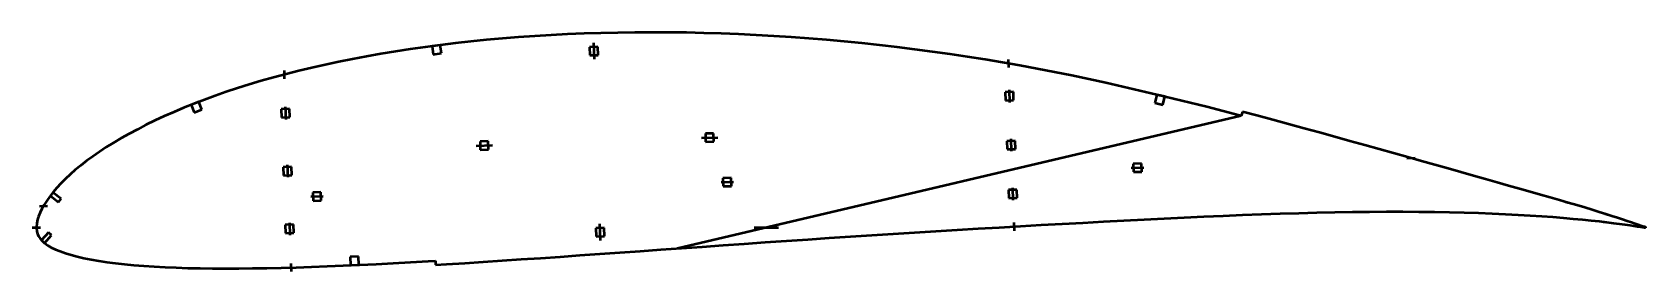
# Model space of a CAD drawing. Header units: metres. Extents: x -273 to 507, y -21 to 94.
import ezdxf

# ---------------------------------------------------------------- set-up
doc = ezdxf.new("R2010")
doc.units = ezdxf.units.M
for name, color, linetype, lineweight in [('FoilLayer', 1, 'Continuous', 50), ('StringerLayer', 1, 'Continuous', 50), ('SubLayer', 1, 'Continuous', 50)]:
    doc.layers.add(name, color=color, linetype=linetype, lineweight=lineweight)

msp = doc.modelspace()

# ---------------------------------------------------------------- linework, layer by layer
at = {"layer": 'FoilLayer'}
for p, q in [((1.93, 93.77), (-6.17, 93.52)), ((10.08, 93.95), (1.93, 93.77)), ((18.3, 94.07), (10.08, 93.95)), ((26.57, 94.12), (18.3, 94.07)), ((34.87, 94.09), (26.57, 94.12)), ((43.21, 93.98), (34.87, 94.09)), ((51.59, 93.8), (43.21, 93.98)), ((60.01, 93.54), (51.59, 93.8)), ((-90.37, 85.96), (-97.48, 84.88)), ((-83.14, 86.99), (-90.37, 85.96)), ((-75.82, 87.95), (-83.14, 86.99)), ((-68.41, 88.86), (-75.82, 87.95)), ((-60.91, 89.7), (-68.41, 88.86)), ((-53.33, 90.45), (-60.91, 89.7)), ((-45.67, 91.13), (-53.33, 90.45)), ((-37.91, 91.74), (-45.67, 91.13)), ((-30.07, 92.29), (-37.91, 91.74)), ((-22.16, 92.78), (-30.07, 92.29)), ((-14.19, 93.19), (-22.16, 92.78)), ((-6.17, 93.52), (-14.19, 93.19)), ((68.46, 93.21), (60.01, 93.54)), ((76.94, 92.81), (68.46, 93.21)), ((85.43, 92.34), (76.94, 92.81)), ((93.94, 91.79), (85.43, 92.34)), ((102.47, 91.16), (93.94, 91.79)), ((111.02, 90.46), (102.47, 91.16)), ((119.56, 89.69), (111.02, 90.46)), ((128.11, 88.86), (119.56, 89.69)), ((136.65, 87.96), (128.11, 88.86)), ((145.18, 86.97), (136.65, 87.96)), ((153.71, 85.91), (145.18, 86.97)), ((162.22, 84.78), (153.71, 85.91)), ((-131.41, 78.48), (-137.84, 77.04)), ((-124.85, 79.88), (-131.41, 78.48)), ((-118.17, 81.23), (-124.85, 79.88)), ((-111.37, 82.51), (-118.17, 81.23)), ((-104.48, 83.73), (-111.37, 82.51)), ((-97.48, 84.88), (-104.48, 83.73)), ((170.72, 83.58), (162.22, 84.78)), ((179.2, 82.31), (170.72, 83.58)), ((187.66, 80.97), (179.2, 82.31)), ((196.09, 79.56), (187.66, 80.97)), ((204.49, 78.08), (196.09, 79.56)), ((212.87, 76.53), (204.49, 78.08)), ((-162.28, 70.66), (-168.07, 68.94)), ((-156.35, 72.34), (-162.28, 70.66)), ((-150.3, 73.97), (-156.35, 72.34)), ((-144.13, 75.54), (-150.3, 73.97)), ((-137.84, 77.04), (-144.13, 75.54)), ((221.22, 74.92), (212.87, 76.53)), ((229.54, 73.26), (221.22, 74.92)), ((237.82, 71.54), (229.54, 73.26)), ((246.05, 69.74), (237.82, 71.54)), ((-184.58, 63.5), (-189.81, 61.59)), ((-179.22, 65.36), (-184.58, 63.5)), ((-173.72, 67.17), (-179.22, 65.36)), ((-168.07, 68.94), (-173.72, 67.17)), ((254.26, 67.88), (246.05, 69.74)), ((262.45, 65.98), (254.26, 67.88)), ((270.61, 64.04), (262.45, 65.98)), ((278.74, 62.1), (270.61, 64.04)), ((-204.61, 55.66), (-209.23, 53.62)), ((-199.83, 57.66), (-204.61, 55.66)), ((-194.89, 59.64), (-199.83, 57.66)), ((-189.81, 61.59), (-194.89, 59.64)), ((286.81, 60.12), (278.74, 62.1)), ((294.8, 58.13), (286.81, 60.12)), ((302.73, 56.11), (294.8, 58.13)), ((310.6, 54.08), (302.73, 56.11)), ((312, 55.78), (311.49, 53.84)), ((318.92, 53.96), (312, 55.78)), ((-222.19, 47.32), (-226.19, 45.19)), ((-218.02, 49.45), (-222.19, 47.32)), ((-213.7, 51.55), (-218.02, 49.45)), ((-209.23, 53.62), (-213.7, 51.55)), ((311.49, 53.84), (39, -10.11)), ((311.49, 53.84), (310.6, 54.08)), ((326.65, 51.91), (318.92, 53.96)), ((334.3, 49.86), (326.65, 51.91)), ((341.86, 47.79), (334.3, 49.86)), ((349.34, 45.74), (341.86, 47.79)), ((-233.7, 40.88), (-237.2, 38.7)), ((-230.04, 43.03), (-233.7, 40.88)), ((-226.19, 45.19), (-230.04, 43.03)), ((356.73, 43.71), (349.34, 45.74)), ((364.01, 41.71), (356.73, 43.71)), ((371.17, 39.73), (364.01, 41.71)), ((378.2, 37.76), (371.17, 39.73)), ((-246.72, 32.1), (-249.56, 29.91)), ((-243.71, 34.3), (-246.72, 32.1)), ((-240.53, 36.51), (-243.71, 34.3)), ((-237.2, 38.7), (-240.53, 36.51)), ((385.12, 35.82), (378.2, 37.76)), ((391.92, 33.92), (385.12, 35.82)), ((398.58, 32.05), (391.92, 33.92)), ((405.08, 30.23), (398.58, 32.05)), ((-254.69, 25.57), (-256.99, 23.39)), ((-252.21, 27.74), (-254.69, 25.57)), ((-249.56, 29.91), (-252.21, 27.74)), ((411.43, 28.43), (405.08, 30.23)), ((417.62, 26.68), (411.43, 28.43)), ((423.66, 24.98), (417.62, 26.68)), ((429.53, 23.32), (423.66, 24.98)), ((-262.91, 17), (-264.53, 14.93)), ((-261.11, 19.09), (-262.91, 17)), ((-259.13, 21.23), (-261.11, 19.09)), ((-256.99, 23.39), (-259.13, 21.23)), ((435.22, 21.72), (429.53, 23.32)), ((440.72, 20.16), (435.22, 21.72)), ((446.03, 18.65), (440.72, 20.16)), ((451.16, 17.2), (446.03, 18.65)), ((456.08, 15.8), (451.16, 17.2)), ((460.79, 14.45), (456.08, 15.8)), ((-268.32, 9.05), (-269.19, 7.27)), ((-267.23, 10.98), (-268.32, 9.05)), ((-265.97, 12.93), (-267.23, 10.98)), ((-264.53, 14.93), (-265.97, 12.93)), ((465.29, 13.16), (460.79, 14.45)), ((469.57, 11.91), (465.29, 13.16)), ((473.64, 10.71), (469.57, 11.91)), ((477.48, 9.56), (473.64, 10.71)), ((481.11, 8.46), (477.48, 9.56)), ((484.52, 7.42), (481.11, 8.46)), ((-271, 0.23), (-271.01, -0.19)), ((-270.81, 2.09), (-271, 0.23)), ((-270.45, 3.92), (-270.81, 2.09)), ((-269.94, 5.35), (-270.45, 3.92)), ((-269.19, 7.27), (-269.94, 5.35)), ((184.31, -0.56), (194.51, 0.03)), ((194.51, 0.03), (204.67, 0.63)), ((204.67, 0.63), (214.8, 1.22)), ((214.8, 1.22), (224.89, 1.77)), ((224.89, 1.77), (234.89, 2.3)), ((234.89, 2.3), (244.81, 2.83)), ((244.81, 2.83), (254.67, 3.37)), ((254.67, 3.37), (264.47, 3.88)), ((264.47, 3.88), (274.19, 4.34)), ((274.19, 4.34), (283.8, 4.79)), ((283.8, 4.79), (293.3, 5.23)), ((293.3, 5.23), (302.71, 5.66)), ((302.71, 5.66), (312.03, 6.05)), ((312.03, 6.05), (321.24, 6.39)), ((321.24, 6.39), (330.31, 6.68)), ((330.31, 6.68), (339.23, 6.97)), ((339.23, 6.97), (348.04, 7.21)), ((348.04, 7.21), (356.71, 7.39)), ((356.71, 7.39), (365.2, 7.5)), ((365.2, 7.5), (373.5, 7.58)), ((373.5, 7.58), (381.63, 7.64)), ((381.63, 7.64), (389.58, 7.64)), ((389.58, 7.64), (397.34, 7.59)), ((397.34, 7.59), (404.89, 7.49)), ((404.89, 7.49), (412.2, 7.36)), ((412.2, 7.36), (419.29, 7.19)), ((419.29, 7.19), (426.17, 6.99)), ((426.17, 6.99), (432.81, 6.74)), ((432.81, 6.74), (439.19, 6.45)), ((439.19, 6.45), (445.32, 6.15)), ((445.32, 6.15), (451.2, 5.83)), ((451.2, 5.83), (456.82, 5.47)), ((456.82, 5.47), (462.16, 5.06)), ((462.16, 5.06), (467.2, 4.65)), ((467.2, 4.65), (471.95, 4.24)), ((471.95, 4.24), (476.43, 3.82)), ((476.43, 3.82), (480.61, 3.4)), ((480.61, 3.4), (484.5, 2.97)), ((484.5, 2.97), (488.08, 2.55)), ((487.69, 6.44), (484.52, 7.42)), ((490.64, 5.51), (487.69, 6.44)), ((488.08, 2.55), (491.34, 2.14)), ((493.36, 4.63), (490.64, 5.51)), ((491.34, 2.14), (494.29, 1.75)), ((495.84, 3.83), (493.36, 4.63)), ((494.29, 1.75), (496.93, 1.39)), ((498.08, 3.08), (495.84, 3.83)), ((496.93, 1.39), (499.27, 1.06)), ((500.1, 2.41), (498.08, 3.08)), ((499.27, 1.06), (501.29, 0.77)), ((501.86, 1.82), (500.1, 2.41)), ((501.29, 0.77), (503.01, 0.52)), ((503.38, 1.29), (501.86, 1.82)), ((503.01, 0.52), (504.43, 0.31)), ((504.64, 0.86), (503.38, 1.29)), ((504.43, 0.31), (505.54, 0.14)), ((505.65, 0.51), (504.64, 0.86)), ((505.54, 0.14), (506.34, 0.02)), ((506.38, 0.25), (505.65, 0.51)), ((506.34, 0.02), (506.83, -0.05)), ((506.84, 0.09), (506.38, 0.25)), ((507, 0.04), (506.84, 0.09)), ((507, -0.09), (507, 0.04)), ((-271.01, -0.19), (-270.85, -1.86)), ((-270.85, -1.86), (-270.48, -3.06)), ((-270.48, -3.06), (-269.93, -4.21)), ((-269.93, -4.21), (-269.14, -5.38)), ((-269.14, -5.38), (-268.15, -6.51)), ((-268.15, -6.51), (-266.93, -7.6)), ((-266.93, -7.6), (-265.5, -8.64)), ((71.15, -7.85), (81.36, -7.16)), ((81.36, -7.16), (91.6, -6.47)), ((91.6, -6.47), (101.86, -5.76)), ((101.86, -5.76), (112.17, -5.06)), ((112.17, -5.06), (122.5, -4.38)), ((122.5, -4.38), (132.83, -3.74)), ((132.83, -3.74), (143.14, -3.09)), ((143.14, -3.09), (153.45, -2.43)), ((153.45, -2.43), (163.76, -1.78)), ((163.76, -1.78), (174.05, -1.16)), ((174.05, -1.16), (184.31, -0.56)), ((506.83, -0.05), (507, -0.09)), ((-265.5, -8.64), (-263.81, -9.62)), ((-263.81, -9.62), (-261.81, -10.56)), ((-261.81, -10.56), (-259.52, -11.47)), ((-259.52, -11.47), (-256.97, -12.37)), ((-256.97, -12.37), (-254.23, -13.22)), ((-254.23, -13.22), (-251.27, -14.02)), ((-251.27, -14.02), (-248.05, -14.74)), ((-248.05, -14.74), (-244.58, -15.42)), ((-244.58, -15.42), (-240.87, -16.07)), ((-45.87, -15.98), (-36.65, -15.35)), ((-36.65, -15.35), (-27.3, -14.72)), ((-27.3, -14.72), (-17.85, -14.1)), ((-17.85, -14.1), (-8.31, -13.43)), ((-8.31, -13.43), (1.33, -12.75)), ((1.33, -12.75), (11.08, -12.05)), ((11.08, -12.05), (20.93, -11.36)), ((20.93, -11.36), (30.85, -10.68)), ((30.85, -10.68), (40.82, -9.98)), ((40.82, -9.98), (50.86, -9.27)), ((50.86, -9.27), (60.97, -8.55)), ((60.97, -8.55), (71.15, -7.85)), ((-240.87, -16.07), (-236.96, -16.68)), ((-236.96, -16.68), (-232.84, -17.22)), ((-232.84, -17.22), (-228.49, -17.69)), ((-228.49, -17.69), (-223.89, -18.11)), ((-223.89, -18.11), (-219.05, -18.5)), ((-219.05, -18.5), (-214.02, -18.85)), ((-214.02, -18.85), (-208.81, -19.16)), ((-208.81, -19.16), (-203.39, -19.38)), ((-203.39, -19.38), (-197.76, -19.55)), ((-197.76, -19.55), (-191.88, -19.68)), ((-191.88, -19.68), (-185.82, -19.77)), ((-185.82, -19.77), (-179.58, -19.81)), ((-179.58, -19.81), (-173.15, -19.79)), ((-173.15, -19.79), (-166.51, -19.7)), ((-166.51, -19.7), (-159.65, -19.58)), ((-159.65, -19.58), (-152.6, -19.43)), ((-152.6, -19.43), (-145.4, -19.24)), ((-145.4, -19.24), (-138.03, -18.99)), ((-138.03, -18.99), (-130.47, -18.7)), ((-130.47, -18.7), (-122.71, -18.35)), ((-122.71, -18.35), (-114.77, -18)), ((-114.77, -18), (-106.7, -17.62)), ((-106.7, -17.62), (-98.49, -17.2)), ((-98.49, -17.2), (-90.11, -16.72)), ((-90.11, -16.72), (-81.56, -16.21)), ((-81.56, -16.21), (-78.12, -16.01)), ((-78.12, -16.01), (-78, -18)), ((-78, -18), (-72.73, -17.69)), ((-72.73, -17.69), (-63.9, -17.16)), ((-63.9, -17.16), (-54.95, -16.6)), ((-54.95, -16.6), (-45.87, -15.98))]:
    msp.add_line(p, q, dxfattribs=at)
at = {"layer": 'StringerLayer'}
for p, q in [((-75.76, 87.96), (-79.72, 87.44)), ((-79.72, 87.44), (-79.2, 83.47)), ((-75.23, 84), (-75.76, 87.96)), ((-79.2, 83.47), (-75.23, 84)), ((270.59, 64.05), (269.66, 60.16)), ((274.48, 63.12), (270.59, 64.05)), ((273.54, 59.23), (274.48, 63.12)), ((-192.42, 60.59), (-196.15, 59.16)), ((-196.15, 59.16), (-194.72, 55.42)), ((-194.72, 55.42), (-190.99, 56.85)), ((-190.99, 56.85), (-192.42, 60.59)), ((269.66, 60.16), (273.54, 59.23)), ((-263.01, 16.87), (-264.24, 15.3)), ((-259.08, 13.79), (-263.01, 16.87)), ((-264.24, 15.3), (-260.31, 12.21)), ((-260.31, 12.21), (-259.08, 13.79)), ((-265.2, -2.43), (-268.52, -6.18)), ((-268.52, -6.18), (-267.02, -7.5)), ((-267.02, -7.5), (-263.71, -3.76)), ((-263.71, -3.76), (-265.2, -2.43)), ((-115.27, -14.02), (-119.26, -14.2)), ((-119.26, -14.2), (-119.09, -18.19)), ((-115.09, -18.02), (-115.27, -14.02)), ((-119.09, -18.19), (-115.09, -18.02))]:
    msp.add_line(p, q, dxfattribs=at)
at = {"layer": 'SubLayer'}
for p, q in [((0.4, 87.18), (-3.59, 87.04)), ((-3.59, 87.04), (-3.45, 83.04)), ((-1.66, 89.11), (-1.39, 81.11)), ((0.54, 83.18), (0.4, 87.18)), ((-3.45, 83.04), (0.54, 83.18)), ((198.74, 81.08), (198.88, 77.09)), ((-151.29, 75.73), (-151.15, 71.73)), ((201.29, 65.43), (197.29, 65.29)), ((197.29, 65.29), (197.43, 61.29)), ((199.25, 66.36), (199.46, 60.36)), ((201.42, 61.43), (201.29, 65.43)), ((-148.64, 57.19), (-152.64, 57.05)), ((-152.64, 57.05), (-152.5, 53.05)), ((-150.67, 58.12), (-150.46, 52.12)), ((-148.5, 53.19), (-148.64, 57.19)), ((197.43, 61.29), (201.42, 61.43)), ((-152.5, 53.05), (-148.5, 53.19)), ((-58.46, 39.39), (-50.47, 39.67)), ((-52.54, 41.6), (-56.54, 41.46)), ((-56.54, 41.46), (-56.4, 37.47)), ((-52.4, 37.6), (-52.54, 41.6)), ((50.47, 43.2), (58.46, 43.48)), ((56.4, 45.41), (52.4, 45.27)), ((52.4, 45.27), (52.54, 41.27)), ((52.54, 41.27), (56.54, 41.41)), ((56.54, 41.41), (56.4, 45.41)), ((202.11, 41.83), (198.11, 41.69)), ((198.11, 41.69), (198.25, 37.7)), ((200.08, 42.76), (200.28, 36.77)), ((202.25, 37.84), (202.11, 41.83)), ((-56.4, 37.47), (-52.4, 37.6)), ((198.25, 37.7), (202.25, 37.84)), ((391.52, 33.4), (395.52, 33.54)), ((-147.67, 29.28), (-151.66, 29.14)), ((-151.66, 29.14), (-151.52, 25.14)), ((-151.52, 25.14), (-147.53, 25.28)), ((-149.7, 30.21), (-149.49, 24.21)), ((-147.53, 25.28), (-147.67, 29.28)), ((64.9, 23.99), (60.91, 23.85)), ((60.91, 23.85), (61.05, 19.86)), ((65.04, 20), (64.9, 23.99)), ((258.3, 28.75), (264.3, 28.95)), ((263.23, 30.92), (259.23, 30.78)), ((259.23, 30.78), (259.37, 26.78)), ((259.37, 26.78), (263.37, 26.92)), ((263.37, 26.92), (263.23, 30.92)), ((430.26, 22.6), (430.54, 23.56)), ((-133.42, 17.07), (-137.42, 16.93)), ((-137.42, 16.93), (-137.28, 12.93)), ((-133.28, 13.07), (-133.42, 17.07)), ((59.98, 21.82), (65.97, 22.03)), ((61.05, 19.86), (65.04, 20)), ((202.93, 18.24), (198.94, 18.1)), ((198.94, 18.1), (199.08, 14.11)), ((200.9, 19.17), (201.11, 13.18)), ((203.07, 14.25), (202.93, 18.24)), ((-269.57, 10.31), (-265.57, 10.45)), ((-138.35, 14.89), (-132.35, 15.1)), ((-137.28, 12.93), (-133.28, 13.07)), ((199.08, 14.11), (203.07, 14.25)), ((468.73, 11.64), (469.03, 12.59)), ((-273, 0), (-269, 0)), ((-146.69, 1.37), (-150.69, 1.23)), ((-150.69, 1.23), (-150.55, -2.77)), ((-148.72, 2.3), (-148.52, -3.7)), ((-146.55, -2.63), (-146.69, 1.37)), ((1.66, -6.24), (1.39, 1.76)), ((76, 0), (87.8, 0)), ((201.48, 2.45), (201.62, -1.55)), ((427.26, 6.45), (427.35, 7.44)), ((467.21, 4.15), (467.33, 5.14)), ((487.11, 2.16), (487.24, 3.15)), ((487.87, 5.86), (488.19, 6.8)), ((-150.55, -2.77), (-146.55, -2.63)), ((3.45, -0.17), (-0.54, -0.31)), ((-0.54, -0.31), (-0.4, -4.31)), ((-0.4, -4.31), (3.59, -4.17)), ((3.59, -4.17), (3.45, -0.17)), ((-148.04, -17.31), (-147.9, -21.31))]:
    msp.add_line(p, q, dxfattribs=at)

doc.saveas('drawing.dxf')
